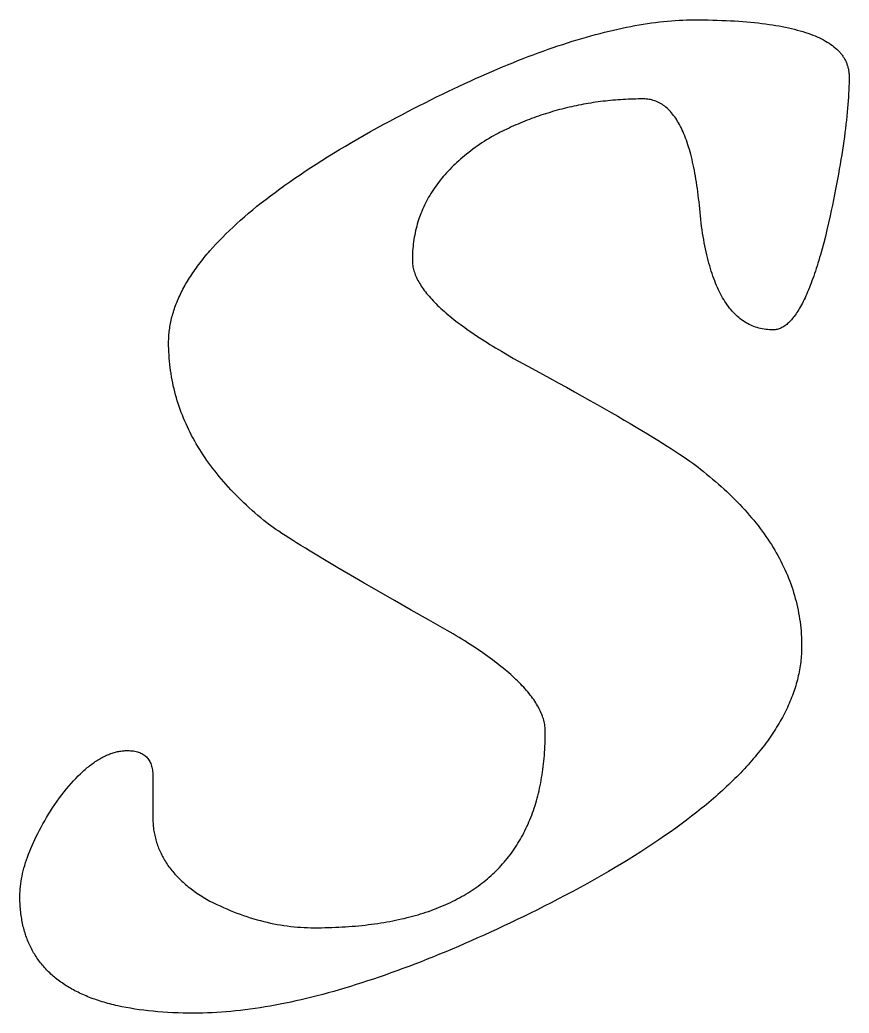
# Model space of a CAD drawing. Extents: x -388 to -35, y 578 to 1063.
# Drawn here: x -168.35 to -161.61, y 579.48 to 587.55 of the extents above; entities that cross this region are included whole.
import ezdxf

# ---------------------------------------------------------------- set-up
doc = ezdxf.new("R2010")
doc.units = 0
doc.layers.add('color#3f3f3fff', color=1, linetype='CONTINUOUS')

msp = doc.modelspace()

# ---------------------------------------------------------------- linework, layer by layer
at = {"layer": 'color#3f3f3fff'}
msp.add_lwpolyline([(-161.6134, 587.0904), (-161.6136, 587.0644), (-161.614, 587.0378), (-161.6148, 587.0105), (-161.6158, 586.9827), (-161.6172, 586.9543), (-161.6188, 586.9253), (-161.6208, 586.8957), (-161.6231, 586.8655), (-161.6256, 586.8347), (-161.6285, 586.8032), (-161.6316, 586.7712), (-161.6351, 586.7386), (-161.6389, 586.7054), (-161.6429, 586.6715), (-161.6473, 586.6371), (-161.652, 586.6021), (-161.6569, 586.5664), (-161.6622, 586.5302), (-161.6678, 586.4933), (-161.6737, 586.4559), (-161.6798, 586.4178), (-161.6863, 586.3792), (-161.6931, 586.3399), (-161.7002, 586.3001), (-161.7075, 586.2596), (-161.7152, 586.2186), (-161.7232, 586.1769), (-161.7315, 586.1346), (-161.7401, 586.0918), (-161.749, 586.0483), (-161.7581, 586.0042), (-161.7676, 585.9595), (-161.7805, 585.9026), (-161.7935, 585.8475), (-161.8066, 585.7942), (-161.8198, 585.7427), (-161.8331, 585.693), (-161.8465, 585.6451), (-161.8533, 585.6219), (-161.86, 585.599), (-161.8668, 585.5767), (-161.8736, 585.5548), (-161.8805, 585.5333), (-161.8873, 585.5123), (-161.8942, 585.4917), (-161.9012, 585.4716), (-161.9081, 585.452), (-161.9151, 585.4328), (-161.922, 585.414), (-161.9291, 585.3957), (-161.9361, 585.3779), (-161.9432, 585.3605), (-161.9503, 585.3436), (-161.9574, 585.3271), (-161.9645, 585.311), (-161.9717, 585.2955), (-161.9789, 585.2803), (-161.9861, 585.2656), (-161.9933, 585.2514), (-162.0006, 585.2376), (-162.0079, 585.2243), (-162.0152, 585.2114), (-162.0225, 585.199), (-162.0299, 585.187), (-162.0373, 585.1755), (-162.0447, 585.1644), (-162.0522, 585.1538), (-162.0596, 585.1437), (-162.0671, 585.134), (-162.0746, 585.1247), (-162.0822, 585.1159), (-162.0897, 585.1075), (-162.0973, 585.0996), (-162.1049, 585.0922), (-162.1126, 585.0852), (-162.1203, 585.0786), (-162.1279, 585.0725), (-162.1357, 585.0669), (-162.1434, 585.0617), (-162.1512, 585.0569), (-162.159, 585.0526), (-162.1668, 585.0488), (-162.1746, 585.0454), (-162.1825, 585.0425), (-162.1904, 585.04), (-162.1983, 585.038), (-162.2063, 585.0364), (-162.2142, 585.0352), (-162.2222, 585.0346), (-162.2302, 585.0343), (-162.2454, 585.0346), (-162.2604, 585.0352), (-162.2752, 585.0364), (-162.2898, 585.038), (-162.3042, 585.04), (-162.3184, 585.0425), (-162.3324, 585.0454), (-162.3463, 585.0488), (-162.3599, 585.0526), (-162.3734, 585.0569), (-162.3867, 585.0617), (-162.3998, 585.0669), (-162.4127, 585.0725), (-162.4254, 585.0786), (-162.438, 585.0852), (-162.4503, 585.0922), (-162.4624, 585.0996), (-162.4744, 585.1075), (-162.4862, 585.1159), (-162.4978, 585.1247), (-162.5092, 585.134), (-162.5204, 585.1437), (-162.5314, 585.1538), (-162.5423, 585.1644), (-162.5529, 585.1755), (-162.5634, 585.187), (-162.5736, 585.199), (-162.5837, 585.2114), (-162.5936, 585.2243), (-162.6033, 585.2376), (-162.6128, 585.2514), (-162.6222, 585.2656), (-162.6313, 585.2803), (-162.6403, 585.2955), (-162.649, 585.311), (-162.6576, 585.3271), (-162.666, 585.3436), (-162.6742, 585.3605), (-162.6822, 585.3779), (-162.69, 585.3957), (-162.6977, 585.414), (-162.7051, 585.4328), (-162.7124, 585.452), (-162.7194, 585.4716), (-162.7263, 585.4917), (-162.733, 585.5123), (-162.7395, 585.5333), (-162.7458, 585.5548), (-162.752, 585.5767), (-162.7579, 585.599), (-162.7637, 585.6219), (-162.7692, 585.6451), (-162.7746, 585.6688), (-162.7798, 585.693), (-162.7848, 585.7176), (-162.7896, 585.7427), (-162.7942, 585.7682), (-162.7987, 585.7942), (-162.8029, 585.8206), (-162.807, 585.8475), (-162.8109, 585.8748), (-162.8145, 585.9026), (-162.818, 585.9309), (-162.8213, 585.9595), (-162.8238, 585.989), (-162.8265, 586.0181), (-162.8292, 586.0466), (-162.8322, 586.0747), (-162.8353, 586.1023), (-162.8385, 586.1295), (-162.8419, 586.1562), (-162.8454, 586.1824), (-162.8491, 586.2082), (-162.853, 586.2335), (-162.857, 586.2583), (-162.8611, 586.2827), (-162.8654, 586.3066), (-162.8698, 586.3301), (-162.8744, 586.3531), (-162.8792, 586.3756), (-162.8841, 586.3976), (-162.8891, 586.4192), (-162.8943, 586.4403), (-162.8996, 586.461), (-162.9051, 586.4812), (-162.9108, 586.5009), (-162.9166, 586.5202), (-162.9225, 586.539), (-162.9286, 586.5573), (-162.9349, 586.5752), (-162.9413, 586.5926), (-162.9478, 586.6096), (-162.9545, 586.6261), (-162.9614, 586.6421), (-162.9684, 586.6576), (-162.9755, 586.6727), (-162.9828, 586.6874), (-162.9903, 586.7015), (-162.9979, 586.7152), (-163.0057, 586.7284), (-163.0136, 586.7412), (-163.0216, 586.7535), (-163.0298, 586.7654), (-163.0382, 586.7767), (-163.0467, 586.7876), (-163.0554, 586.7981), (-163.0642, 586.8081), (-163.0731, 586.8176), (-163.0822, 586.8266), (-163.0915, 586.8352), (-163.1009, 586.8434), (-163.1105, 586.851), (-163.1202, 586.8582), (-163.13, 586.865), (-163.1401, 586.8712), (-163.1502, 586.877), (-163.1605, 586.8824), (-163.171, 586.8872), (-163.1816, 586.8917), (-163.1924, 586.8956), (-163.2033, 586.8991), (-163.2144, 586.9021), (-163.2256, 586.9047), (-163.237, 586.9067), (-163.2485, 586.9084), (-163.2602, 586.9095), (-163.272, 586.9102), (-163.2839, 586.9105), (-163.3048, 586.9104), (-163.3256, 586.9102), (-163.3464, 586.9098), (-163.3671, 586.9093), (-163.3877, 586.9086), (-163.4083, 586.9077), (-163.4289, 586.9068), (-163.4494, 586.9056), (-163.4698, 586.9044), (-163.4903, 586.9029), (-163.5106, 586.9013), (-163.5309, 586.8996), (-163.5512, 586.8977), (-163.5714, 586.8957), (-163.5915, 586.8935), (-163.6116, 586.8912), (-163.6317, 586.8887), (-163.6517, 586.8861), (-163.6716, 586.8833), (-163.6915, 586.8803), (-163.7114, 586.8773), (-163.7312, 586.874), (-163.7509, 586.8706), (-163.7706, 586.8671), (-163.7903, 586.8634), (-163.8099, 586.8596), (-163.8294, 586.8556), (-163.8489, 586.8514), (-163.8684, 586.8471), (-163.8878, 586.8427), (-163.9072, 586.8381), (-163.9265, 586.8334), (-163.9457, 586.8285), (-163.9649, 586.8234), (-163.9841, 586.8182), (-164.0032, 586.8129), (-164.0222, 586.8074), (-164.0412, 586.8017), (-164.0601, 586.7959), (-164.079, 586.79), (-164.0979, 586.7839), (-164.1167, 586.7776), (-164.1354, 586.7712), (-164.1541, 586.7647), (-164.1728, 586.758), (-164.1914, 586.7511), (-164.2099, 586.7441), (-164.2284, 586.737), (-164.2469, 586.7297), (-164.2653, 586.7222), (-164.2836, 586.7146), (-164.3019, 586.7069), (-164.3202, 586.699), (-164.3384, 586.6909), (-164.3565, 586.6827), (-164.3746, 586.6743), (-164.3926, 586.6658), (-164.4106, 586.6572), (-164.4286, 586.6484), (-164.4465, 586.6394), (-164.4643, 586.6303), (-164.4821, 586.621), (-164.4999, 586.6116), (-164.5176, 586.6021), (-164.5375, 586.5899), (-164.5571, 586.5777), (-164.5764, 586.5654), (-164.5954, 586.553), (-164.614, 586.5404), (-164.6324, 586.5277), (-164.6504, 586.515), (-164.6681, 586.5021), (-164.6856, 586.4891), (-164.7027, 586.4759), (-164.7194, 586.4627), (-164.7359, 586.4494), (-164.7521, 586.4359), (-164.7679, 586.4223), (-164.7834, 586.4086), (-164.7987, 586.3948), (-164.8136, 586.3809), (-164.8281, 586.3669), (-164.8424, 586.3528), (-164.8564, 586.3385), (-164.87, 586.3242), (-164.8834, 586.3097), (-164.8964, 586.2951), (-164.9091, 586.2804), (-164.9215, 586.2656), (-164.9336, 586.2507), (-164.9453, 586.2356), (-164.9568, 586.2205), (-164.9679, 586.2052), (-164.9787, 586.1898), (-164.9892, 586.1743), (-164.9994, 586.1587), (-165.0093, 586.143), (-165.0189, 586.1272), (-165.0281, 586.1112), (-165.0371, 586.0952), (-165.0457, 586.079), (-165.054, 586.0627), (-165.062, 586.0463), (-165.0697, 586.0298), (-165.0771, 586.0132), (-165.0841, 585.9965), (-165.0909, 585.9796), (-165.0973, 585.9627), (-165.1034, 585.9456), (-165.1092, 585.9284), (-165.1147, 585.9111), (-165.1199, 585.8937), (-165.1248, 585.8762), (-165.1293, 585.8585), (-165.1336, 585.8408), (-165.1375, 585.8229), (-165.1411, 585.8049), (-165.1444, 585.7868), (-165.1474, 585.7686), (-165.15, 585.7503), (-165.1524, 585.7319), (-165.1544, 585.7134), (-165.1561, 585.6947), (-165.1576, 585.6759), (-165.1587, 585.6571), (-165.1594, 585.6381), (-165.1599, 585.619), (-165.1601, 585.5997), (-165.1599, 585.5893), (-165.1593, 585.5787), (-165.1583, 585.5681), (-165.1569, 585.5575), (-165.155, 585.5468), (-165.1528, 585.536), (-165.1502, 585.5251), (-165.1472, 585.5142), (-165.1438, 585.5032), (-165.14, 585.4922), (-165.1358, 585.4811), (-165.1312, 585.4699), (-165.1261, 585.4587), (-165.1207, 585.4474), (-165.1149, 585.4361), (-165.1087, 585.4247), (-165.102, 585.4132), (-165.095, 585.4016), (-165.0876, 585.39), (-165.0798, 585.3784), (-165.0715, 585.3667), (-165.0629, 585.3549), (-165.0539, 585.343), (-165.0444, 585.3311), (-165.0346, 585.3191), (-165.0243, 585.3071), (-165.0137, 585.295), (-165.0027, 585.2828), (-164.9912, 585.2706), (-164.9794, 585.2583), (-164.9671, 585.2459), (-164.9545, 585.2335), (-164.9414, 585.221), (-164.928, 585.2085), (-164.9141, 585.1959), (-164.8998, 585.1832), (-164.8852, 585.1705), (-164.8701, 585.1577), (-164.8547, 585.1448), (-164.8388, 585.1319), (-164.8225, 585.1189), (-164.8059, 585.1059), (-164.7888, 585.0928), (-164.7713, 585.0796), (-164.7535, 585.0664), (-164.7352, 585.0531), (-164.7165, 585.0397), (-164.6975, 585.0263), (-164.678, 585.0128), (-164.6581, 584.9993), (-164.6378, 584.9857), (-164.6171, 584.972), (-164.5961, 584.9583), (-164.5746, 584.9445), (-164.5527, 584.9306), (-164.5304, 584.9167), (-164.5077, 584.9027), (-164.4846, 584.8886), (-164.4611, 584.8745), (-164.4372, 584.8604), (-164.3883, 584.8318), (-164.3377, 584.803), (-164.1872, 584.7212), (-164.0441, 584.6428), (-163.9754, 584.6049), (-163.9085, 584.5678), (-163.8435, 584.5316), (-163.7803, 584.4962), (-163.719, 584.4617), (-163.6595, 584.4281), (-163.6019, 584.3953), (-163.5462, 584.3633), (-163.4923, 584.3322), (-163.4403, 584.302), (-163.3901, 584.2726), (-163.3418, 584.2441), (-163.2953, 584.2164), (-163.2507, 584.1895), (-163.208, 584.1636), (-163.1671, 584.1384), (-163.1281, 584.1142), (-163.0909, 584.0908), (-163.0556, 584.0682), (-163.0221, 584.0465), (-162.9905, 584.0256), (-162.9608, 584.0056), (-162.9329, 583.9865), (-162.9069, 583.9682), (-162.8827, 583.9507), (-162.8604, 583.9341), (-162.8399, 583.9184), (-162.8213, 583.9035), (-162.7958, 583.8834), (-162.7707, 583.8632), (-162.746, 583.843), (-162.7218, 583.8226), (-162.6979, 583.8022), (-162.6744, 583.7817), (-162.6513, 583.7611), (-162.6286, 583.7405), (-162.6063, 583.7198), (-162.5844, 583.699), (-162.5629, 583.6781), (-162.5419, 583.6572), (-162.5212, 583.6361), (-162.5009, 583.6151), (-162.481, 583.5939), (-162.4615, 583.5726), (-162.4425, 583.5513), (-162.4238, 583.5299), (-162.4055, 583.5084), (-162.3876, 583.4869), (-162.3702, 583.4653), (-162.3531, 583.4436), (-162.3364, 583.4218), (-162.3202, 583.4), (-162.3043, 583.378), (-162.2889, 583.356), (-162.2738, 583.334), (-162.2591, 583.3118), (-162.2449, 583.2896), (-162.231, 583.2673), (-162.2176, 583.2449), (-162.2045, 583.2225), (-162.1919, 583.1999), (-162.1796, 583.1773), (-162.1678, 583.1547), (-162.1563, 583.1319), (-162.1453, 583.1091), (-162.1347, 583.0862), (-162.1244, 583.0632), (-162.1146, 583.0402), (-162.1051, 583.017), (-162.0961, 582.9938), (-162.0875, 582.9705), (-162.0792, 582.9472), (-162.0714, 582.9238), (-162.064, 582.9003), (-162.057, 582.8767), (-162.0503, 582.853), (-162.0441, 582.8293), (-162.0383, 582.8055), (-162.0329, 582.7816), (-162.0278, 582.7577), (-162.0232, 582.7336), (-162.019, 582.7095), (-162.0152, 582.6853), (-162.0118, 582.6611), (-162.0088, 582.6367), (-162.0062, 582.6123), (-162.004, 582.5879), (-162.0021, 582.5633), (-162.0007, 582.5387), (-161.9997, 582.514), (-161.9991, 582.4892), (-161.9989, 582.4643), (-161.9991, 582.4482), (-161.9994, 582.4322), (-162, 582.4161), (-162.0009, 582.4001), (-162.002, 582.384), (-162.0033, 582.3679), (-162.0049, 582.3519), (-162.0067, 582.3358), (-162.0087, 582.3197), (-162.011, 582.3037), (-162.0135, 582.2876), (-162.0163, 582.2716), (-162.0193, 582.2555), (-162.0226, 582.2394), (-162.0261, 582.2234), (-162.0299, 582.2073), (-162.0338, 582.1912), (-162.0381, 582.1752), (-162.0425, 582.1591), (-162.0472, 582.1431), (-162.0522, 582.127), (-162.0574, 582.1109), (-162.0628, 582.0949), (-162.0685, 582.0788), (-162.0744, 582.0627), (-162.0806, 582.0467), (-162.087, 582.0306), (-162.0936, 582.0146), (-162.1005, 581.9985), (-162.1076, 581.9824), (-162.115, 581.9664), (-162.1226, 581.9503), (-162.1305, 581.9342), (-162.1386, 581.9182), (-162.1469, 581.9021), (-162.1555, 581.8861), (-162.1643, 581.87), (-162.1733, 581.8539), (-162.1826, 581.8379), (-162.1922, 581.8218), (-162.202, 581.8057), (-162.212, 581.7897), (-162.2223, 581.7736), (-162.2328, 581.7576), (-162.2435, 581.7415), (-162.2545, 581.7254), (-162.2657, 581.7094), (-162.2772, 581.6933), (-162.2889, 581.6772), (-162.3009, 581.6612), (-162.3131, 581.6451), (-162.3255, 581.6291), (-162.3382, 581.613), (-162.3511, 581.5969), (-162.3643, 581.5809), (-162.3777, 581.5648), (-162.3914, 581.5487), (-162.4052, 581.5327), (-162.4194, 581.5166), (-162.4338, 581.5006), (-162.4484, 581.4845), (-162.4632, 581.4684), (-162.4783, 581.4524), (-162.4937, 581.4363), (-162.5092, 581.4202), (-162.5251, 581.4042), (-162.5411, 581.3881), (-162.5574, 581.372), (-162.574, 581.356), (-162.5908, 581.3399), (-162.6078, 581.3239), (-162.6251, 581.3078), (-162.6426, 581.2917), (-162.6603, 581.2757), (-162.6783, 581.2596), (-162.6966, 581.2435), (-162.7151, 581.2275), (-162.7338, 581.2114), (-162.7527, 581.1954), (-162.7719, 581.1793), (-162.7914, 581.1632), (-162.8111, 581.1472), (-162.831, 581.1311), (-162.8512, 581.115), (-162.8922, 581.0829), (-162.9343, 581.0508), (-162.9773, 581.0187), (-163.0212, 580.9865), (-163.0662, 580.9544), (-163.1121, 580.9223), (-163.1589, 580.8902), (-163.2068, 580.858), (-163.2556, 580.8259), (-163.3053, 580.7938), (-163.3561, 580.7617), (-163.4078, 580.7295), (-163.4604, 580.6974), (-163.514, 580.6653), (-163.5686, 580.6332), (-163.6242, 580.601), (-163.6807, 580.5689), (-163.7382, 580.5368), (-163.7967, 580.5047), (-163.8561, 580.4725), (-163.9165, 580.4404), (-163.9779, 580.4083), (-164.0339, 580.3796), (-164.0897, 580.3514), (-164.1451, 580.3236), (-164.2002, 580.2963), (-164.255, 580.2694), (-164.3095, 580.2429), (-164.3637, 580.217), (-164.4176, 580.1914), (-164.4711, 580.1664), (-164.5244, 580.1418), (-164.5773, 580.1176), (-164.6299, 580.0939), (-164.6822, 580.0706), (-164.7342, 580.0478), (-164.7858, 580.0254), (-164.8372, 580.0035), (-164.8882, 579.9821), (-164.939, 579.961), (-164.9894, 579.9405), (-165.0395, 579.9204), (-165.0893, 579.9007), (-165.1388, 579.8815), (-165.1879, 579.8628), (-165.2368, 579.8445), (-165.2853, 579.8266), (-165.3335, 579.8093), (-165.3814, 579.7923), (-165.429, 579.7758), (-165.4763, 579.7598), (-165.5233, 579.7442), (-165.5699, 579.7291), (-165.6162, 579.7144), (-165.6623, 579.7002), (-165.708, 579.6864), (-165.7534, 579.673), (-165.7985, 579.6602), (-165.8432, 579.6477), (-165.8877, 579.6358), (-165.9318, 579.6243), (-165.9756, 579.6132), (-166.0192, 579.6026), (-166.0624, 579.5924), (-166.1052, 579.5827), (-166.1478, 579.5734), (-166.1901, 579.5646), (-166.232, 579.5563), (-166.2737, 579.5484), (-166.315, 579.5409), (-166.356, 579.5339), (-166.3967, 579.5274), (-166.437, 579.5213), (-166.4771, 579.5156), (-166.5169, 579.5104), (-166.5563, 579.5057), (-166.5954, 579.5014), (-166.6342, 579.4975), (-166.6727, 579.4941), (-166.7109, 579.4912), (-166.7488, 579.4887), (-166.7863, 579.4867), (-166.8235, 579.4851), (-166.8605, 579.484), (-166.8971, 579.4833), (-166.9334, 579.4831), (-166.9772, 579.4833), (-167.0203, 579.484), (-167.0628, 579.4852), (-167.1046, 579.4868), (-167.1456, 579.4889), (-167.186, 579.4914), (-167.2257, 579.4945), (-167.2647, 579.4979), (-167.303, 579.5019), (-167.3406, 579.5063), (-167.3775, 579.5112), (-167.4138, 579.5165), (-167.4493, 579.5223), (-167.4842, 579.5286), (-167.5183, 579.5353), (-167.5518, 579.5425), (-167.5683, 579.5463), (-167.5846, 579.5502), (-167.6007, 579.5542), (-167.6167, 579.5583), (-167.6325, 579.5625), (-167.6481, 579.5669), (-167.6635, 579.5714), (-167.6788, 579.5759), (-167.6939, 579.5806), (-167.7088, 579.5855), (-167.7236, 579.5904), (-167.7381, 579.5954), (-167.7526, 579.6006), (-167.7668, 579.6059), (-167.7809, 579.6113), (-167.7947, 579.6168), (-167.8085, 579.6224), (-167.822, 579.6282), (-167.8354, 579.634), (-167.8486, 579.64), (-167.8616, 579.6461), (-167.8745, 579.6523), (-167.8871, 579.6586), (-167.8997, 579.6651), (-167.912, 579.6716), (-167.9242, 579.6783), (-167.9361, 579.6851), (-167.948, 579.692), (-167.9596, 579.699), (-167.9711, 579.7062), (-167.9824, 579.7134), (-167.9935, 579.7208), (-168.0045, 579.7283), (-168.0153, 579.7359), (-168.0259, 579.7436), (-168.0363, 579.7515), (-168.0466, 579.7594), (-168.0567, 579.7675), (-168.0666, 579.7757), (-168.0763, 579.784), (-168.0859, 579.7924), (-168.0953, 579.8009), (-168.1046, 579.8095), (-168.1136, 579.8183), (-168.1225, 579.8272), (-168.1312, 579.8362), (-168.1398, 579.8453), (-168.1481, 579.8545), (-168.1563, 579.8639), (-168.1643, 579.8733), (-168.1722, 579.8829), (-168.1799, 579.8926), (-168.1874, 579.9024), (-168.1947, 579.9123), (-168.2019, 579.9224), (-168.2089, 579.9325), (-168.2157, 579.9428), (-168.2223, 579.9532), (-168.2288, 579.9637), (-168.2351, 579.9743), (-168.2412, 579.9851), (-168.2472, 579.9959), (-168.2529, 580.0069), (-168.2586, 580.018), (-168.264, 580.0292), (-168.2693, 580.0405), (-168.2743, 580.0519), (-168.2793, 580.0635), (-168.284, 580.0751), (-168.2886, 580.0869), (-168.293, 580.0988), (-168.2972, 580.1108), (-168.3013, 580.123), (-168.3051, 580.1352), (-168.3089, 580.1476), (-168.3124, 580.16), (-168.3158, 580.1726), (-168.3189, 580.1854), (-168.322, 580.1982), (-168.3248, 580.2111), (-168.3275, 580.2242), (-168.33, 580.2374), (-168.3323, 580.2506), (-168.3345, 580.2641), (-168.3365, 580.2776), (-168.3383, 580.2912), (-168.3399, 580.305), (-168.3414, 580.3188), (-168.3427, 580.3328), (-168.3438, 580.3469), (-168.3447, 580.3612), (-168.3455, 580.3755), (-168.3461, 580.3899), (-168.3466, 580.4045), (-168.3468, 580.4192), (-168.3469, 580.434), (-168.3466, 580.4534), (-168.3458, 580.473), (-168.3444, 580.4929), (-168.3425, 580.5131), (-168.34, 580.5335), (-168.337, 580.5542), (-168.3334, 580.5751), (-168.3292, 580.5962), (-168.3245, 580.6176), (-168.3193, 580.6393), (-168.3135, 580.6612), (-168.3071, 580.6834), (-168.3002, 580.7058), (-168.2928, 580.7284), (-168.2848, 580.7514), (-168.2762, 580.7745), (-168.2671, 580.7979), (-168.2574, 580.8216), (-168.2472, 580.8455), (-168.2365, 580.8697), (-168.2251, 580.8941), (-168.2133, 580.9188), (-168.2009, 580.9437), (-168.1879, 580.9689), (-168.1743, 580.9943), (-168.1603, 581.02), (-168.1456, 581.0459), (-168.1305, 581.0721), (-168.1147, 581.0985), (-168.0984, 581.1252), (-168.0816, 581.1521), (-168.0642, 581.1793), (-168.0449, 581.2062), (-168.0257, 581.2322), (-168.0066, 581.2574), (-167.9875, 581.2817), (-167.9684, 581.3052), (-167.9494, 581.3278), (-167.9305, 581.3495), (-167.9116, 581.3704), (-167.8928, 581.3905), (-167.874, 581.4097), (-167.8552, 581.428), (-167.8365, 581.4455), (-167.8272, 581.454), (-167.8179, 581.4622), (-167.8086, 581.4702), (-167.7993, 581.478), (-167.79, 581.4855), (-167.7807, 581.4929), (-167.7715, 581.5), (-167.7622, 581.507), (-167.753, 581.5137), (-167.7438, 581.5202), (-167.7346, 581.5265), (-167.7254, 581.5326), (-167.7162, 581.5384), (-167.707, 581.5441), (-167.6979, 581.5495), (-167.6887, 581.5548), (-167.6796, 581.5598), (-167.6705, 581.5646), (-167.6614, 581.5692), (-167.6523, 581.5735), (-167.6432, 581.5777), (-167.6341, 581.5816), (-167.6251, 581.5854), (-167.616, 581.5889), (-167.607, 581.5922), (-167.598, 581.5953), (-167.589, 581.5982), (-167.58, 581.6008), (-167.571, 581.6033), (-167.5621, 581.6055), (-167.5531, 581.6076), (-167.5442, 581.6094), (-167.5352, 581.611), (-167.5263, 581.6124), (-167.5174, 581.6135), (-167.5085, 581.6145), (-167.4996, 581.6152), (-167.4908, 581.6158), (-167.4819, 581.6161), (-167.4731, 581.6162), (-167.4604, 581.616), (-167.4482, 581.6154), (-167.4363, 581.6144), (-167.4249, 581.613), (-167.4139, 581.6112), (-167.4032, 581.609), (-167.393, 581.6064), (-167.3831, 581.6034), (-167.3737, 581.5999), (-167.3647, 581.5961), (-167.356, 581.5919), (-167.3478, 581.5873), (-167.34, 581.5823), (-167.3325, 581.5768), (-167.3255, 581.571), (-167.3189, 581.5648), (-167.3127, 581.5582), (-167.3068, 581.5511), (-167.3014, 581.5437), (-167.2964, 581.5359), (-167.2918, 581.5277), (-167.2876, 581.519), (-167.2837, 581.51), (-167.2803, 581.5006), (-167.2773, 581.4907), (-167.2747, 581.4805), (-167.2725, 581.4698), (-167.2707, 581.4588), (-167.2693, 581.4473), (-167.2683, 581.4355), (-167.2677, 581.4232), (-167.2675, 581.4106), (-167.2675, 581.0765), (-167.2674, 581.0637), (-167.2671, 581.0509), (-167.2665, 581.0383), (-167.2658, 581.0257), (-167.2648, 581.0132), (-167.2636, 581.0008), (-167.2623, 580.9884), (-167.2607, 580.9761), (-167.2588, 580.9639), (-167.2568, 580.9518), (-167.2546, 580.9397), (-167.2521, 580.9277), (-167.2495, 580.9158), (-167.2466, 580.904), (-167.2435, 580.8922), (-167.2402, 580.8805), (-167.2367, 580.8689), (-167.2329, 580.8574), (-167.229, 580.8459), (-167.2248, 580.8346), (-167.2204, 580.8232), (-167.2159, 580.812), (-167.2111, 580.8009), (-167.206, 580.7898), (-167.2008, 580.7788), (-167.1954, 580.7678), (-167.1897, 580.757), (-167.1839, 580.7462), (-167.1778, 580.7355), (-167.1715, 580.7249), (-167.165, 580.7143), (-167.1583, 580.7038), (-167.1513, 580.6934), (-167.1442, 580.6831), (-167.1368, 580.6729), (-167.1292, 580.6627), (-167.1215, 580.6526), (-167.1135, 580.6426), (-167.1052, 580.6326), (-167.0968, 580.6227), (-167.0882, 580.6129), (-167.0793, 580.6032), (-167.0703, 580.5936), (-167.061, 580.584), (-167.0515, 580.5745), (-167.0418, 580.5651), (-167.0319, 580.5557), (-167.0217, 580.5464), (-167.0114, 580.5372), (-167.0008, 580.5281), (-166.99, 580.5191), (-166.9791, 580.5101), (-166.9679, 580.5012), (-166.9564, 580.4924), (-166.9448, 580.4836), (-166.933, 580.475), (-166.9209, 580.4664), (-166.9087, 580.4578), (-166.8962, 580.4494), (-166.8835, 580.441), (-166.8706, 580.4327), (-166.8575, 580.4245), (-166.8441, 580.4164), (-166.8306, 580.4083), (-166.8033, 580.3941), (-166.776, 580.3803), (-166.7487, 580.367), (-166.7214, 580.3541), (-166.694, 580.3417), (-166.6667, 580.3297), (-166.6394, 580.3182), (-166.6121, 580.3071), (-166.5848, 580.2965), (-166.5575, 580.2863), (-166.5302, 580.2766), (-166.5029, 580.2673), (-166.4756, 580.2585), (-166.4483, 580.2502), (-166.421, 580.2423), (-166.3937, 580.2348), (-166.3664, 580.2278), (-166.3391, 580.2213), (-166.3118, 580.2152), (-166.2845, 580.2095), (-166.2571, 580.2043), (-166.2298, 580.1996), (-166.2025, 580.1953), (-166.1752, 580.1914), (-166.1479, 580.1881), (-166.1206, 580.1851), (-166.0933, 580.1826), (-166.066, 580.1806), (-166.0387, 580.179), (-166.0114, 580.1779), (-165.9841, 580.1772), (-165.9568, 580.177), (-165.9276, 580.1771), (-165.8986, 580.1774), (-165.8699, 580.1779), (-165.8413, 580.1785), (-165.8131, 580.1794), (-165.785, 580.1805), (-165.7572, 580.1818), (-165.7296, 580.1832), (-165.7022, 580.1849), (-165.6751, 580.1867), (-165.6482, 580.1888), (-165.6215, 580.191), (-165.595, 580.1934), (-165.5688, 580.196), (-165.5428, 580.1989), (-165.5171, 580.2019), (-165.4915, 580.2051), (-165.4662, 580.2085), (-165.4411, 580.2121), (-165.4163, 580.2159), (-165.3917, 580.2199), (-165.3673, 580.2241), (-165.3431, 580.2284), (-165.3192, 580.233), (-165.2955, 580.2378), (-165.272, 580.2427), (-165.2488, 580.2479), (-165.2257, 580.2532), (-165.203, 580.2588), (-165.1804, 580.2645), (-165.1581, 580.2704), (-165.136, 580.2766), (-165.1141, 580.2829), (-165.0925, 580.2894), (-165.071, 580.2961), (-165.0499, 580.303), (-165.0289, 580.3101), (-165.0082, 580.3174), (-164.9877, 580.3249), (-164.9674, 580.3326), (-164.9474, 580.3405), (-164.9276, 580.3485), (-164.908, 580.3568), (-164.8886, 580.3653), (-164.8695, 580.3739), (-164.8506, 580.3828), (-164.8319, 580.3918), (-164.8135, 580.4011), (-164.7953, 580.4105), (-164.7773, 580.4201), (-164.7596, 580.4299), (-164.7421, 580.44), (-164.7248, 580.4502), (-164.7077, 580.4606), (-164.6909, 580.4712), (-164.6743, 580.482), (-164.6579, 580.493), (-164.6417, 580.5042), (-164.6258, 580.5155), (-164.6101, 580.5271), (-164.5947, 580.5389), (-164.5795, 580.5508), (-164.5645, 580.563), (-164.5497, 580.5753), (-164.5351, 580.5879), (-164.5208, 580.6006), (-164.5067, 580.6136), (-164.4929, 580.6267), (-164.4793, 580.64), (-164.4659, 580.6535), (-164.4527, 580.6672), (-164.4398, 580.6812), (-164.427, 580.6953), (-164.4146, 580.7096), (-164.4023, 580.724), (-164.3903, 580.7387), (-164.3785, 580.7536), (-164.3669, 580.7687), (-164.3556, 580.784), (-164.3445, 580.7994), (-164.3336, 580.8151), (-164.323, 580.8309), (-164.3125, 580.847), (-164.3023, 580.8632), (-164.2924, 580.8797), (-164.2826, 580.8963), (-164.2731, 580.9131), (-164.2639, 580.9301), (-164.2548, 580.9473), (-164.246, 580.9647), (-164.2374, 580.9824), (-164.2291, 581.0001), (-164.2209, 581.0181), (-164.213, 581.0363), (-164.2054, 581.0547), (-164.1979, 581.0733), (-164.1907, 581.0921), (-164.1837, 581.111), (-164.177, 581.1302), (-164.1704, 581.1495), (-164.1641, 581.1691), (-164.1581, 581.1888), (-164.1522, 581.2088), (-164.1466, 581.2289), (-164.1412, 581.2492), (-164.1361, 581.2697), (-164.1312, 581.2905), (-164.1265, 581.3114), (-164.122, 581.3325), (-164.1178, 581.3538), (-164.1137, 581.3753), (-164.11, 581.3969), (-164.1064, 581.4188), (-164.1031, 581.4409), (-164.1, 581.4632), (-164.0971, 581.4856), (-164.0945, 581.5083), (-164.0921, 581.5312), (-164.0899, 581.5542), (-164.088, 581.5775), (-164.0863, 581.6009), (-164.0848, 581.6245), (-164.0835, 581.6483), (-164.0825, 581.6724), (-164.0817, 581.6966), (-164.0811, 581.721), (-164.0808, 581.7456), (-164.0807, 581.7704), (-164.0808, 581.7817), (-164.0814, 581.793), (-164.0824, 581.8044), (-164.0838, 581.8158), (-164.0855, 581.8273), (-164.0877, 581.8388), (-164.0902, 581.8503), (-164.0931, 581.862), (-164.0964, 581.8736), (-164.1001, 581.8854), (-164.1042, 581.8971), (-164.1087, 581.9089), (-164.1135, 581.9208), (-164.1188, 581.9327), (-164.1244, 581.9447), (-164.1304, 581.9567), (-164.1369, 581.9688), (-164.1437, 581.9809), (-164.1509, 581.9931), (-164.1585, 582.0053), (-164.1664, 582.0176), (-164.1748, 582.0299), (-164.1835, 582.0423), (-164.1927, 582.0547), (-164.2022, 582.0672), (-164.2121, 582.0797), (-164.2225, 582.0923), (-164.2331, 582.1049), (-164.2442, 582.1176), (-164.2557, 582.1303), (-164.2676, 582.1431), (-164.2798, 582.1559), (-164.2925, 582.1688), (-164.3055, 582.1817), (-164.3189, 582.1947), (-164.3327, 582.2077), (-164.3469, 582.2208), (-164.3615, 582.2339), (-164.3765, 582.2471), (-164.3919, 582.2603), (-164.4076, 582.2736), (-164.4238, 582.2869), (-164.4403, 582.3003), (-164.4572, 582.3137), (-164.4745, 582.3272), (-164.4922, 582.3407), (-164.5103, 582.3543), (-164.5288, 582.3679), (-164.5477, 582.3816), (-164.5669, 582.3953), (-164.5866, 582.4091), (-164.6066, 582.4229), (-164.627, 582.4368), (-164.6478, 582.4508), (-164.669, 582.4647), (-164.6906, 582.4788), (-164.7126, 582.4928), (-164.735, 582.507), (-164.7577, 582.5212), (-164.7809, 582.5354), (-164.8044, 582.5497), (-164.8283, 582.564), (-164.8527, 582.5784), (-164.8774, 582.5928), (-165.0276, 582.6775), (-165.1701, 582.7583), (-165.3047, 582.835), (-165.4315, 582.9076), (-165.5505, 582.9763), (-165.6616, 583.041), (-165.7649, 583.1016), (-165.8604, 583.1582), (-165.948, 583.2108), (-165.9889, 583.2356), (-166.0278, 583.2594), (-166.0648, 583.2822), (-166.0998, 583.304), (-166.1329, 583.3248), (-166.164, 583.3445), (-166.1931, 583.3633), (-166.2203, 583.3811), (-166.2455, 583.3979), (-166.2688, 583.4136), (-166.2901, 583.4284), (-166.3094, 583.4421), (-166.3268, 583.4549), (-166.3423, 583.4666), (-166.367, 583.4867), (-166.3913, 583.507), (-166.4152, 583.5273), (-166.4388, 583.5476), (-166.4619, 583.5681), (-166.4847, 583.5887), (-166.507, 583.6093), (-166.529, 583.6301), (-166.5506, 583.6509), (-166.5718, 583.6718), (-166.5926, 583.6928), (-166.613, 583.7139), (-166.6331, 583.7351), (-166.6527, 583.7563), (-166.672, 583.7777), (-166.6908, 583.7991), (-166.7093, 583.8206), (-166.7274, 583.8423), (-166.7451, 583.864), (-166.7624, 583.8858), (-166.7793, 583.9076), (-166.7959, 583.9296), (-166.812, 583.9517), (-166.8278, 583.9738), (-166.8431, 583.996), (-166.8581, 584.0183), (-166.8727, 584.0408), (-166.8869, 584.0632), (-166.9007, 584.0858), (-166.9141, 584.1085), (-166.9272, 584.1313), (-166.9398, 584.1541), (-166.9521, 584.177), (-166.9639, 584.2001), (-166.9754, 584.2232), (-166.9865, 584.2464), (-166.9972, 584.2696), (-167.0075, 584.293), (-167.0174, 584.3165), (-167.0269, 584.34), (-167.0361, 584.3637), (-167.0448, 584.3874), (-167.0532, 584.4112), (-167.0612, 584.4351), (-167.0688, 584.4591), (-167.076, 584.4832), (-167.0828, 584.5073), (-167.0892, 584.5316), (-167.0952, 584.5559), (-167.1009, 584.5803), (-167.1061, 584.6049), (-167.111, 584.6295), (-167.1154, 584.6541), (-167.1195, 584.6789), (-167.1232, 584.7038), (-167.1265, 584.7287), (-167.1295, 584.7538), (-167.132, 584.7789), (-167.1341, 584.8041), (-167.1359, 584.8294), (-167.1372, 584.8548), (-167.1382, 584.8803), (-167.1388, 584.9059), (-167.139, 584.9315), (-167.1389, 584.9444), (-167.1386, 584.9573), (-167.138, 584.9702), (-167.1373, 584.9831), (-167.1363, 584.996), (-167.1351, 585.0089), (-167.1338, 585.0219), (-167.1322, 585.0348), (-167.1303, 585.0478), (-167.1283, 585.0608), (-167.1261, 585.0738), (-167.1236, 585.0869), (-167.121, 585.0999), (-167.1181, 585.113), (-167.115, 585.1261), (-167.1117, 585.1391), (-167.1082, 585.1523), (-167.1044, 585.1654), (-167.1005, 585.1785), (-167.0963, 585.1917), (-167.0919, 585.2048), (-167.0874, 585.218), (-167.0826, 585.2312), (-167.0775, 585.2445), (-167.0723, 585.2577), (-167.0669, 585.2709), (-167.0612, 585.2842), (-167.0554, 585.2975), (-167.0493, 585.3108), (-167.043, 585.3241), (-167.0365, 585.3374), (-167.0298, 585.3508), (-167.0228, 585.3641), (-167.0157, 585.3775), (-167.0083, 585.3909), (-167.0007, 585.4043), (-166.993, 585.4177), (-166.985, 585.4312), (-166.9767, 585.4446), (-166.9683, 585.4581), (-166.9597, 585.4716), (-166.9508, 585.4851), (-166.9418, 585.4986), (-166.9325, 585.5121), (-166.923, 585.5257), (-166.9133, 585.5392), (-166.9034, 585.5528), (-166.8932, 585.5664), (-166.8829, 585.58), (-166.8723, 585.5937), (-166.8615, 585.6073), (-166.8506, 585.621), (-166.8394, 585.6346), (-166.8279, 585.6483), (-166.8163, 585.662), (-166.8045, 585.6757), (-166.7802, 585.7032), (-166.755, 585.7308), (-166.729, 585.7584), (-166.7021, 585.7861), (-166.6743, 585.8138), (-166.6458, 585.8416), (-166.6163, 585.8695), (-166.586, 585.8974), (-166.5549, 585.9254), (-166.5229, 585.9534), (-166.49, 585.9816), (-166.4563, 586.0097), (-166.4218, 586.038), (-166.3863, 586.0663), (-166.3501, 586.0947), (-166.313, 586.1231), (-166.275, 586.1516), (-166.2362, 586.1801), (-166.1965, 586.2088), (-166.1559, 586.2374), (-166.1146, 586.2662), (-166.0723, 586.295), (-166.0292, 586.3238), (-165.9853, 586.3528), (-165.9405, 586.3818), (-165.8948, 586.4108), (-165.8483, 586.44), (-165.801, 586.4691), (-165.7528, 586.4984), (-165.7037, 586.5277), (-165.6538, 586.5571), (-165.603, 586.5865), (-165.5514, 586.616), (-165.4989, 586.6455), (-165.4456, 586.6752), (-165.3914, 586.7049), (-165.3425, 586.7312), (-165.294, 586.757), (-165.2457, 586.7825), (-165.1978, 586.8076), (-165.1502, 586.8322), (-165.1028, 586.8564), (-165.0558, 586.8802), (-165.0091, 586.9036), (-164.9626, 586.9266), (-164.9165, 586.9492), (-164.8707, 586.9713), (-164.8252, 586.9931), (-164.7799, 587.0144), (-164.735, 587.0353), (-164.6904, 587.0558), (-164.6461, 587.0759), (-164.602, 587.0956), (-164.5583, 587.1148), (-164.5149, 587.1337), (-164.4718, 587.1521), (-164.429, 587.1701), (-164.3864, 587.1877), (-164.3442, 587.2049), (-164.3023, 587.2217), (-164.2607, 587.238), (-164.2194, 587.254), (-164.1784, 587.2695), (-164.1377, 587.2846), (-164.0973, 587.2993), (-164.0572, 587.3136), (-164.0174, 587.3275), (-163.9779, 587.3409), (-163.9386, 587.354), (-163.8997, 587.3666), (-163.8611, 587.3788), (-163.8228, 587.3906), (-163.7848, 587.402), (-163.7472, 587.413), (-163.7098, 587.4236), (-163.6727, 587.4337), (-163.6359, 587.4434), (-163.5994, 587.4527), (-163.5632, 587.4617), (-163.5273, 587.4701), (-163.4917, 587.4782), (-163.4564, 587.4859), (-163.4214, 587.4931), (-163.3867, 587.5), (-163.3524, 587.5064), (-163.3183, 587.5124), (-163.2845, 587.518), (-163.251, 587.5231), (-163.2178, 587.5279), (-163.185, 587.5323), (-163.1524, 587.5362), (-163.1201, 587.5397), (-163.0881, 587.5428), (-163.0565, 587.5455), (-163.0251, 587.5478), (-162.994, 587.5497), (-162.9632, 587.5511), (-162.9328, 587.5521), (-162.9026, 587.5528), (-162.8727, 587.553), (-162.8337, 587.5529), (-162.7953, 587.5525), (-162.7574, 587.5519), (-162.7202, 587.5512), (-162.6837, 587.5501), (-162.6477, 587.5489), (-162.6123, 587.5474), (-162.5776, 587.5457), (-162.5435, 587.5438), (-162.51, 587.5417), (-162.4771, 587.5393), (-162.4448, 587.5367), (-162.4131, 587.5339), (-162.3821, 587.5308), (-162.3516, 587.5276), (-162.3218, 587.5241), (-162.2926, 587.5203), (-162.264, 587.5164), (-162.236, 587.5122), (-162.2087, 587.5078), (-162.1819, 587.5032), (-162.1558, 587.4983), (-162.1303, 587.4932), (-162.1053, 587.4879), (-162.0811, 587.4824), (-162.0574, 587.4766), (-162.0343, 587.4706), (-162.0119, 587.4644), (-161.9901, 587.458), (-161.9688, 587.4513), (-161.9482, 587.4444), (-161.9283, 587.4373), (-161.9089, 587.43), (-161.8901, 587.4224), (-161.872, 587.4146), (-161.8545, 587.4066), (-161.8376, 587.3983), (-161.8213, 587.3899), (-161.8056, 587.3812), (-161.7905, 587.3723), (-161.7761, 587.3631), (-161.7622, 587.3537), (-161.749, 587.3441), (-161.7364, 587.3343), (-161.7244, 587.3243), (-161.713, 587.314), (-161.7023, 587.3035), (-161.6971, 587.2981), (-161.6921, 587.2927), (-161.6873, 587.2873), (-161.6826, 587.2818), (-161.6781, 587.2762), (-161.6737, 587.2706), (-161.6695, 587.2649), (-161.6654, 587.2592), (-161.6615, 587.2534), (-161.6577, 587.2476), (-161.6541, 587.2417), (-161.6506, 587.2357), (-161.6473, 587.2297), (-161.6442, 587.2236), (-161.6412, 587.2175), (-161.6383, 587.2113), (-161.6356, 587.2051), (-161.6331, 587.1988), (-161.6307, 587.1924), (-161.6285, 587.186), (-161.6264, 587.1796), (-161.6245, 587.173), (-161.6227, 587.1665), (-161.6211, 587.1598), (-161.6197, 587.1531), (-161.6183, 587.1464), (-161.6172, 587.1396), (-161.6162, 587.1327), (-161.6153, 587.1258), (-161.6147, 587.1188), (-161.6141, 587.1118), (-161.6137, 587.1047), (-161.6135, 587.0976), (-161.6134, 587.0904)], close=True, dxfattribs=at)

doc.saveas('drawing.dxf')
